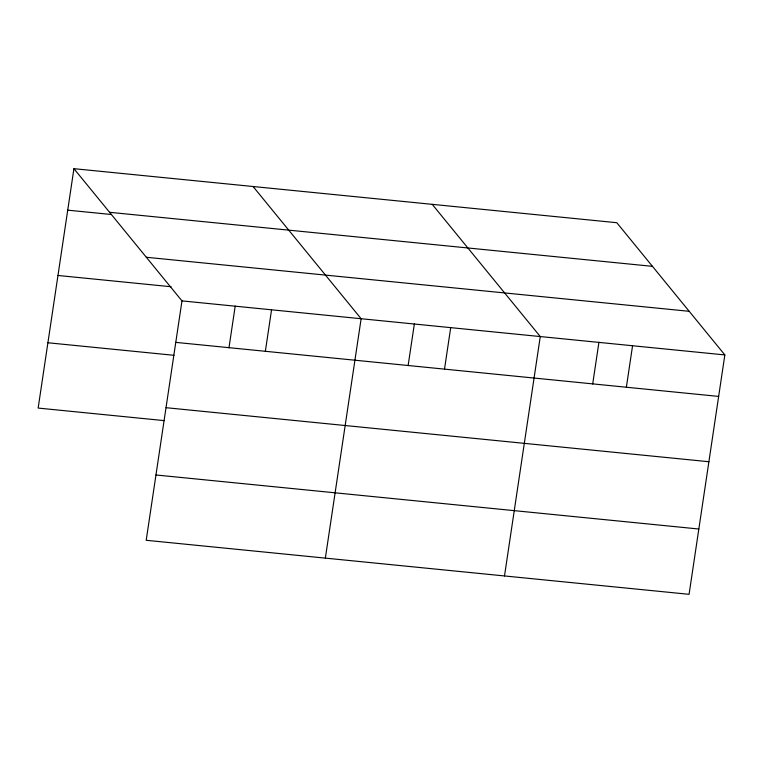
<?xml version="1.0" encoding="UTF-8"?>
<svg xmlns="http://www.w3.org/2000/svg" width="763" height="763" viewBox="0 0 763 763"><rect width="100%" height="100%" fill="white"/><g stroke="black" fill="none" stroke-linecap="round" stroke-linejoin="round"><path stroke-width="1.14" d="M73.925 168.68L181.976 300.889L146.2 540.29L689.075 594.32L724.85 354.929L616.8 222.71L73.925 168.68L38.15 408.071L164.264 420.623M228.967 347.833L235.204 306.068M265.352 351.295L271.552 309.807M325.353 558.115L361.128 318.724L253.078 186.506M408.11 365.668L414.357 323.894M444.505 369.13L450.704 327.642M504.496 575.951L540.271 336.559L432.22 204.341M592.689 384.037L598.926 342.272M626.366 387.232L632.565 345.744M109.586 212.305L652.451 266.344M67.726 210.159L111.331 214.498M146.324 257.265L689.189 311.304M57.969 275.472L171.112 286.735M181.976 300.889L724.85 354.929M175.776 342.377L718.651 396.417M47.907 342.759L174.021 355.31M166.019 407.69L708.894 461.729M155.967 474.977L698.832 529.017"/></g></svg>
